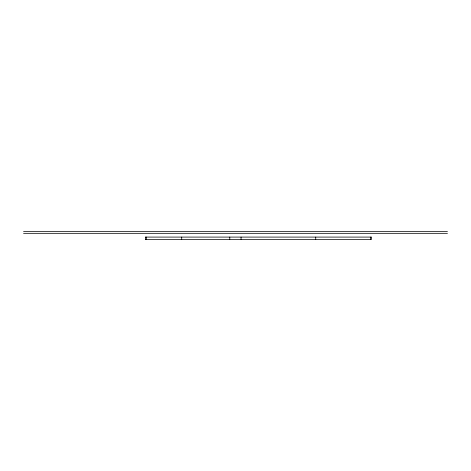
<?xml version="1.0" encoding="UTF-8"?>
<svg xmlns="http://www.w3.org/2000/svg" width="471" height="471" viewBox="0 0 471 471"><rect width="100%" height="100%" fill="white"/><g stroke="black" fill="none" stroke-linecap="round" stroke-linejoin="round"><path stroke-width="0.71" d="M23.55 231.632L447.45 231.632M23.55 233.328L447.45 233.328M145.368 237.09L371.584 237.09L371.584 239.368L145.368 239.368M370.524 237.09L370.524 239.368M315.729 237.09L315.729 239.368M241.052 237.09L241.052 239.368M229.783 237.09L229.783 239.368M181.706 237.09L181.706 239.368M146.287 237.09L146.287 239.368M145.669 237.09L145.669 239.368"/></g></svg>
